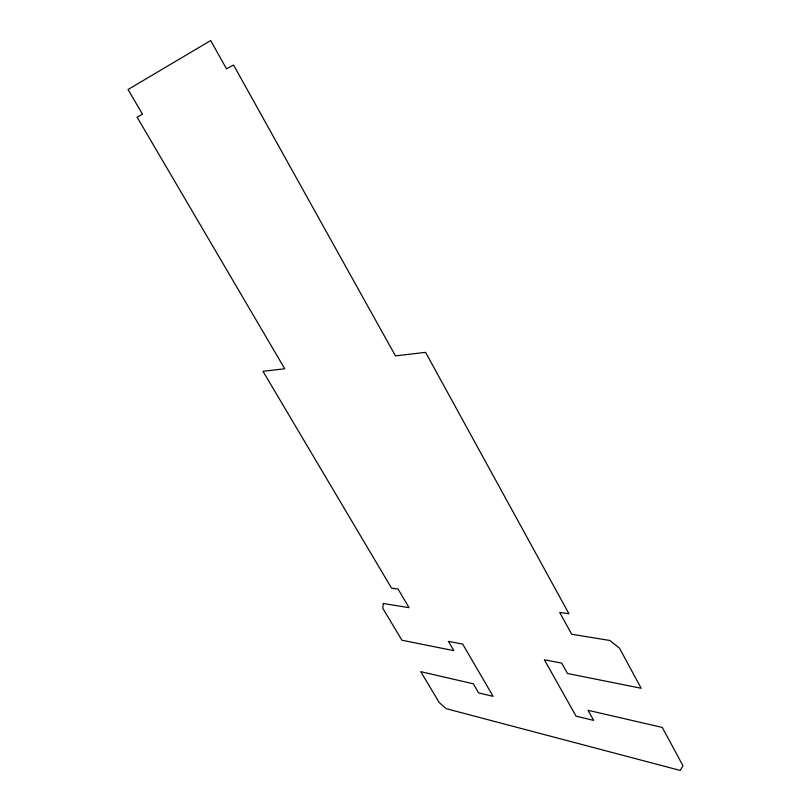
<?xml version="1.0" encoding="UTF-8"?>
<svg xmlns="http://www.w3.org/2000/svg" width="811" height="811" viewBox="0 0 811 811"><rect width="100%" height="100%" fill="white"/><g stroke="black" fill="none" stroke-linecap="round" stroke-linejoin="round"><path stroke-width="1.22" d="M383.309 603.485L382.792 608.26L401.932 640.234L453.896 650.665L448.442 641.359L462.696 644.096L493.129 696.355L478.622 692.888L473.3 683.795L420.737 671.66L439.217 702.539L446.162 708.662L680.247 770.45L682.963 765.756L662.283 727.437L588.026 710.294L593.662 720.381L576.084 716.184L544.384 659.789L561.709 663.124L567.497 673.485L641.146 688.275L619.543 648.232L609.923 640.497L571.714 634.253L559.671 612.396L568.927 613.734L425.593 352.359L395.444 355.867L233.558 65.032L226.502 68.844L210.688 40.55L128.037 89.524L142.503 114.25L137.089 117.169L284.732 368.762L262.987 371.296L391.51 588.097L398.049 589.039L409.068 607.692L383.309 603.485"/></g></svg>
